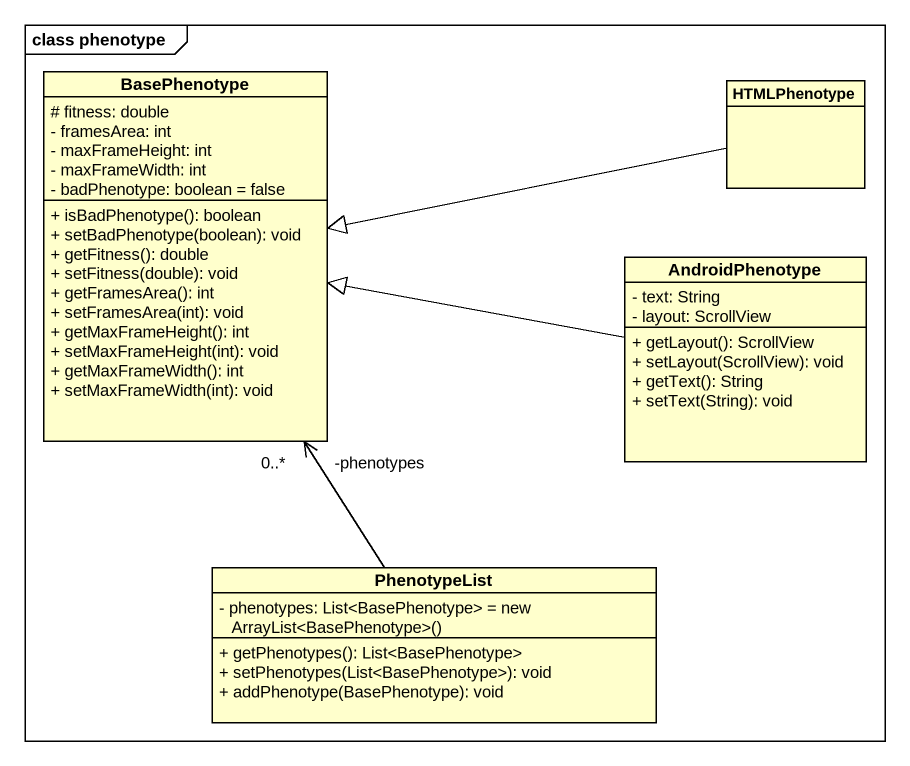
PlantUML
@startuml
mainframe class phenotype
hide circle
hide empty members
skinparam classAttributeIconSize 0
class BasePhenotype {
  # fitness: double
  - framesArea: int
  - maxFrameHeight: int
  - maxFrameWidth: int
  - badPhenotype: boolean = false
  + isBadPhenotype(): boolean
  + setBadPhenotype(boolean): void
  + getFitness(): double
  + setFitness(double): void
  + getFramesArea(): int
  + setFramesArea(int): void
  + getMaxFrameHeight(): int
  + setMaxFrameHeight(int): void
  + getMaxFrameWidth(): int
  + setMaxFrameWidth(int): void
}
class HTMLPhenotype
class AndroidPhenotype {
  - text: String
  - layout: ScrollView
  + getLayout(): ScrollView
  + setLayout(ScrollView): void
  + getText(): String
  + setText(String): void
}
class PhenotypeList {
  {field} - phenotypes: List<BasePhenotype> = new ArrayList<BasePhenotype>()
  + getPhenotypes(): List<BasePhenotype>
  + setPhenotypes(List<BasePhenotype>): void
  + addPhenotype(BasePhenotype): void
}
HTMLPhenotype -left-|> BasePhenotype
AndroidPhenotype -left-|> BasePhenotype
PhenotypeList -up-> "-phenotypes\n0..*" BasePhenotype
@enduml
